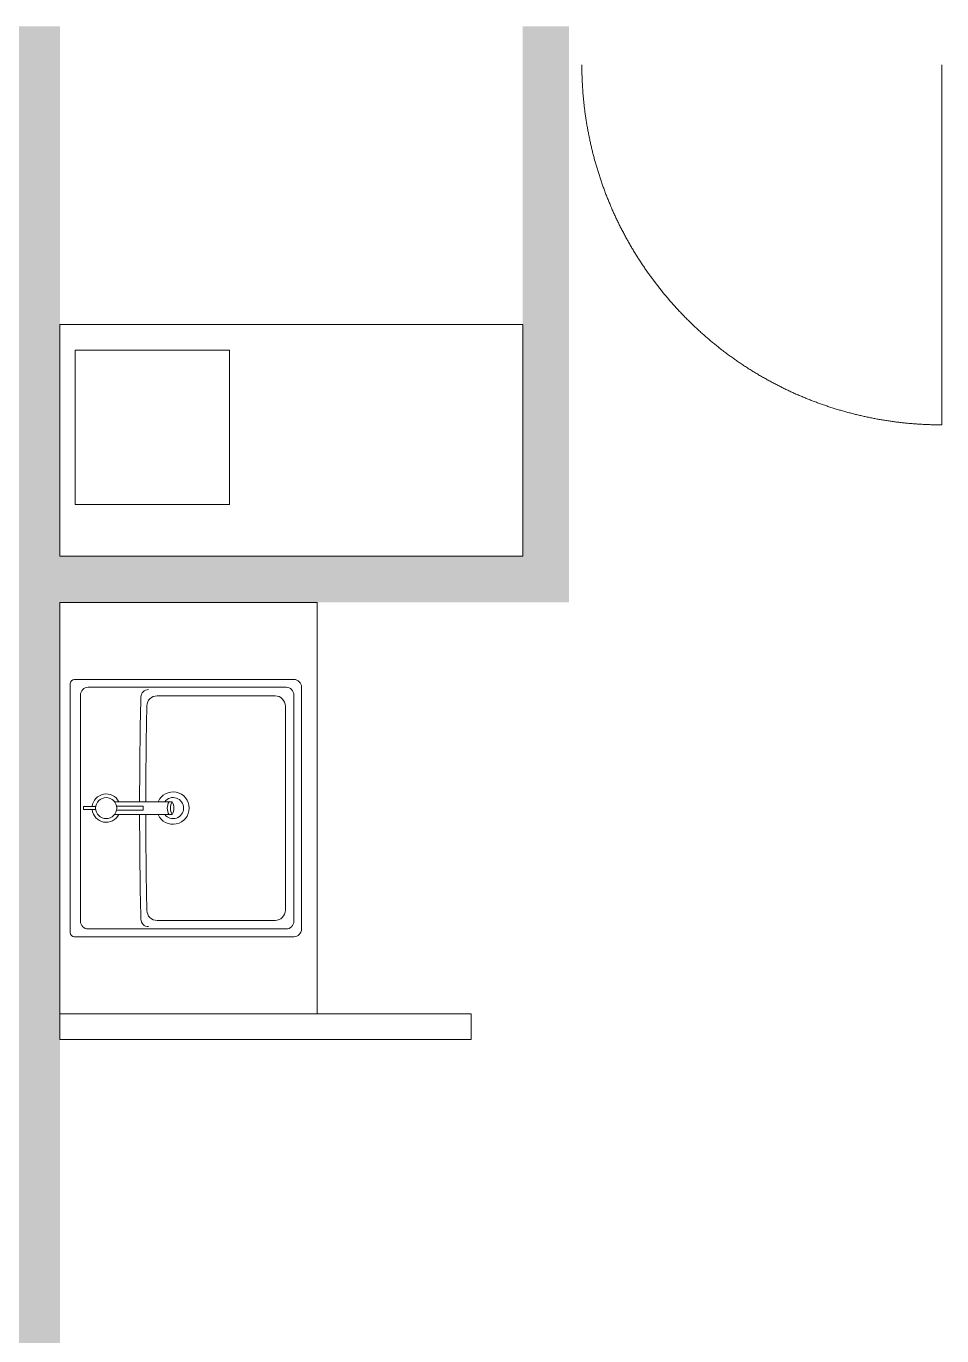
# Model space of a CAD drawing. Header units: millimetres. Extents: x -376000 to 292178, y -193032 to 188048.
# Drawn here: x -233958 to -232178, y -105727 to -103181 of the extents above; entities that cross this region are included whole.
import ezdxf

# ---------------------------------------------------------------- set-up
doc = ezdxf.new("R2010")
doc.units = ezdxf.units.MM
for name, color, linetype, lineweight in [('02_既存平面-内部建具・サッシ', 7, 'Continuous', 18), ('_区分表-C_A：塗（壁）-2 (2D)', 7, 'Continuous', 5), ('_区分表-リアルゲイト：塗（壁） (2D)', 7, 'Continuous', 5)]:
    doc.layers.add(name, color=color, linetype=linetype, lineweight=lineweight)
for name, color, linetype, lineweight, true_color in [('03_0.15', 7, 'Continuous', 15, 0x990099), ('04_0.10', 7, 'Continuous', 9, 0x0099ff), ('08_ハッチ・色', 7, 'Continuous', 5, 0x888888)]:
    doc.layers.add(name, color=color, linetype=linetype, lineweight=lineweight, true_color=true_color)

# ---------------------------------------------------------------- blocks, each defined once
blk = doc.blocks.new('グループ-301')
at = {"layer": '03_0.15'}
blk.add_line((-232177.8, -103955.9), (-232177.8, -103255.9), dxfattribs=at)
blk.add_open_spline([(-232177.8, -103955.9), (-232212.1, -103955.9), (-232246.4, -103952.6), (-232280.6, -103949.2), (-232314.3, -103942.5), (-232348, -103935.8), (-232381, -103925.8), (-232413.9, -103915.8), (-232445.6, -103902.7), (-232477.4, -103889.5), (-232507.7, -103873.3), (-232538.1, -103857.1), (-232566.7, -103838), (-232595.2, -103818.9), (-232621.8, -103797.1), (-232648.4, -103775.2), (-232672.7, -103750.9), (-232697, -103726.6), (-232718.9, -103700), (-232740.7, -103673.4), (-232759.8, -103644.8), (-232778.9, -103616.3), (-232795.1, -103585.9), (-232811.3, -103555.6), (-232824.5, -103523.8), (-232837.6, -103492.1), (-232847.6, -103459.1), (-232857.6, -103426.2), (-232864.3, -103392.5), (-232871, -103358.8), (-232874.4, -103324.6), (-232877.8, -103290.3), (-232877.8, -103255.9)], degree=2, knots=[0, 0, 0, 0.0625, 0.0625, 0.125, 0.125, 0.1875, 0.1875, 0.25, 0.25, 0.3125, 0.3125, 0.375, 0.375, 0.4375, 0.4375, 0.5, 0.5, 0.5625, 0.5625, 0.625, 0.625, 0.6875, 0.6875, 0.75, 0.75, 0.8125, 0.8125, 0.875, 0.875, 0.9375, 0.9375, 1, 1, 1], dxfattribs=at)
blk = doc.blocks.new('区分表-リアルゲイト：塗（壁） (2D)')
at = {"layer": '02_既存平面-内部建具・サッシ', "color": 7, "transparency": 33554559}
blk.add_blockref('グループ-301', (0, 0), dxfattribs=at)
blk = doc.blocks.new('グループ-313')
at = {"layer": '03_0.15'}
blk.add_line((-232177.8, -103955.9), (-232177.8, -103255.9), dxfattribs=at)
blk.add_open_spline([(-232177.8, -103955.9), (-232212.1, -103955.9), (-232246.4, -103952.6), (-232280.6, -103949.2), (-232314.3, -103942.5), (-232348, -103935.8), (-232381, -103925.8), (-232413.9, -103915.8), (-232445.6, -103902.7), (-232477.4, -103889.5), (-232507.7, -103873.3), (-232538.1, -103857.1), (-232566.7, -103838), (-232595.2, -103818.9), (-232621.8, -103797.1), (-232648.4, -103775.2), (-232672.7, -103750.9), (-232697, -103726.6), (-232718.9, -103700), (-232740.7, -103673.4), (-232759.8, -103644.8), (-232778.9, -103616.3), (-232795.1, -103585.9), (-232811.3, -103555.6), (-232824.5, -103523.8), (-232837.6, -103492.1), (-232847.6, -103459.1), (-232857.6, -103426.2), (-232864.3, -103392.5), (-232871, -103358.8), (-232874.4, -103324.6), (-232877.8, -103290.3), (-232877.8, -103255.9)], degree=2, knots=[0, 0, 0, 0.0625, 0.0625, 0.125, 0.125, 0.1875, 0.1875, 0.25, 0.25, 0.3125, 0.3125, 0.375, 0.375, 0.4375, 0.4375, 0.5, 0.5, 0.5625, 0.5625, 0.625, 0.625, 0.6875, 0.6875, 0.75, 0.75, 0.8125, 0.8125, 0.875, 0.875, 0.9375, 0.9375, 1, 1, 1], dxfattribs=at)
blk = doc.blocks.new('グループ-351')
at = {"layer": '03_0.15'}
for p, q in [((-233437.8, -104450.9), (-233864.8, -104450.9)), ((-233437.8, -104450.9), (-233864.8, -104450.9)), ((-233872.8, -104458.9), (-233872.8, -104942.9)), ((-233720.3, -104466.1), (-233837.8, -104466.1)), ((-233452.9, -104466.1), (-233720.3, -104466.1)), ((-233422.8, -104465.9), (-233422.8, -104935.9)), ((-233852.8, -104700.9), (-233852.8, -104481.1)), ((-233474.4, -104482.6), (-233703.8, -104482.6)), ((-233454.4, -104502.6), (-233454.4, -104899.3)), ((-233437.9, -104481.1), (-233437.9, -104920.8)), ((-233852.8, -104700.9), (-233852.8, -104920.8)), ((-233846.9, -104697.9), (-233823, -104697.9)), ((-233846.9, -104697.9), (-233846.9, -104703.9)), ((-233823, -104703.9), (-233846.9, -104703.9)), ((-233786.5, -104688.4), (-233674.6, -104688.4)), ((-233782.6, -104696.9), (-233731, -104696.9)), ((-233731, -104704.9), (-233782.6, -104704.9)), ((-233674.6, -104713.4), (-233786.5, -104713.4)), ((-233474.4, -104919.3), (-233703.8, -104919.3)), ((-233437.8, -104950.9), (-233864.8, -104950.9)), ((-233720.3, -104935.8), (-233837.8, -104935.8)), ((-233452.9, -104935.8), (-233720.3, -104935.8))]:
    blk.add_line(p, q, dxfattribs=at)
for centre, radius, start, end in [((-233864.8, -104458.9), 8, 90, 180), ((-233437.8, -104465.9), 15, 0, 90), ((-233837.8, -104481.1), 15, 90, 180), ((-233720.4, -104485.6), 15, 89.6473, 178.7642), ((-233452.9, -104481.1), 15, 0, 90), ((-223737.8, -104700.9), 10000, 178.76423, 179.92838), ((-223737.8, -104700.9), 9988, 178.85985, 179.92829), ((-233703.8, -104502.6), 20, 90, 178.8599), ((-233474.4, -104502.6), 20, 0, 90), ((-233802.8, -104700.9), 27.5, 27.0357, 173.7371), ((-233802.8, -104700.9), 20.5, 90, 270), ((-233802.8, -104700.9), 20.5, 270, 90), ((-233672.8, -104700.9), 31.5, 0, 156.6201), ((-233672.8, -104700.9), 20.5, 0, 142.4281), ((-233802.8, -104700.9), 27.5, 186.2629, 332.9643), ((-233770.8, -104700.9), 40, 354.2608, 5.7392), ((-233672.8, -104700.9), 31.5, 203.3799, 0), ((-233672.8, -104700.9), 20.5, 217.5719, 0), ((-233659.1, -104700.9), 24.8, 149.7107, 210.2893), ((-233653.2, -104700.9), 24.8, 149.7107, 210.2893), ((-233696, -104700.9), 24.8, 329.7107, 30.2893), ((-223737.8, -104700.9), 10000, 180.07162, 181.23577), ((-223737.8, -104700.9), 9988, 180.07171, 181.14015), ((-233703.8, -104899.3), 20, 181.1401, 270), ((-233474.4, -104899.3), 20, 270, 0), ((-233837.8, -104920.8), 15, 180, 270), ((-233720.4, -104916.3), 15, 181.2358, 270.3527), ((-233452.9, -104920.8), 15, 270, 0), ((-233864.8, -104942.9), 8, 180, 270), ((-233437.8, -104935.9), 15, 270, 0)]:
    blk.add_arc(centre, radius, start, end, dxfattribs=at)
blk = doc.blocks.new('グループ-352')
at = {"layer": '03_0.15', "flags": 128}
for points in [[(-233892.8, -105100.9), (-233892.8, -104300.9), (-233392.8, -104300.9), (-233392.8, -105100.9)], [(-233092.8, -105100.9), (-233092.8, -105150.9), (-233892.8, -105150.9), (-233892.8, -105100.9)]]:
    blk.add_lwpolyline(points, close=True, dxfattribs=at)
at = {"layer": '03_0.15'}
blk.add_blockref('グループ-351', (0, 0), dxfattribs=at)
blk = doc.blocks.new('グループ-353')
at = {"layer": '03_0.15', "flags": 128}
for points in [[(-233892.8, -104210.9), (-232992.8, -104210.9), (-232992.8, -103760.9), (-233892.8, -103760.9)], [(-233862.8, -104110.9), (-233562.8, -104110.9), (-233562.8, -103810.9), (-233862.8, -103810.9)]]:
    blk.add_lwpolyline(points, close=True, dxfattribs=at)
blk = doc.blocks.new('グループ-354')
at = {"layer": '04_0.10', "color": 7}
blk.add_blockref('グループ-353', (0, 0), dxfattribs=at)
blk = doc.blocks.new('グループ-364')
at = {"layer": '03_0.15'}
blk.add_line((-232177.8, -103955.9), (-232177.8, -103255.9), dxfattribs=at)
blk.add_open_spline([(-232177.8, -103955.9), (-232212.1, -103955.9), (-232246.4, -103952.6), (-232280.6, -103949.2), (-232314.3, -103942.5), (-232348, -103935.8), (-232381, -103925.8), (-232413.9, -103915.8), (-232445.6, -103902.7), (-232477.4, -103889.5), (-232507.7, -103873.3), (-232538.1, -103857.1), (-232566.7, -103838), (-232595.2, -103818.9), (-232621.8, -103797.1), (-232648.4, -103775.2), (-232672.7, -103750.9), (-232697, -103726.6), (-232718.9, -103700), (-232740.7, -103673.4), (-232759.8, -103644.8), (-232778.9, -103616.3), (-232795.1, -103585.9), (-232811.3, -103555.6), (-232824.5, -103523.8), (-232837.6, -103492.1), (-232847.6, -103459.1), (-232857.6, -103426.2), (-232864.3, -103392.5), (-232871, -103358.8), (-232874.4, -103324.6), (-232877.8, -103290.3), (-232877.8, -103255.9)], degree=2, knots=[0, 0, 0, 0.0625, 0.0625, 0.125, 0.125, 0.1875, 0.1875, 0.25, 0.25, 0.3125, 0.3125, 0.375, 0.375, 0.4375, 0.4375, 0.5, 0.5, 0.5625, 0.5625, 0.625, 0.625, 0.6875, 0.6875, 0.75, 0.75, 0.8125, 0.8125, 0.875, 0.875, 0.9375, 0.9375, 1, 1, 1], dxfattribs=at)
blk = doc.blocks.new('グループ-372')
at = {"layer": '03_0.15'}
for p, q in [((-233437.8, -104450.9), (-233864.8, -104450.9)), ((-233437.8, -104450.9), (-233864.8, -104450.9)), ((-233872.8, -104458.9), (-233872.8, -104942.9)), ((-233720.3, -104466.1), (-233837.8, -104466.1)), ((-233452.9, -104466.1), (-233720.3, -104466.1)), ((-233422.8, -104465.9), (-233422.8, -104935.9)), ((-233852.8, -104700.9), (-233852.8, -104481.1)), ((-233474.4, -104482.6), (-233703.8, -104482.6)), ((-233454.4, -104502.6), (-233454.4, -104899.3)), ((-233437.9, -104481.1), (-233437.9, -104920.8)), ((-233852.8, -104700.9), (-233852.8, -104920.8)), ((-233846.9, -104697.9), (-233823, -104697.9)), ((-233846.9, -104697.9), (-233846.9, -104703.9)), ((-233823, -104703.9), (-233846.9, -104703.9)), ((-233786.5, -104688.4), (-233674.6, -104688.4)), ((-233782.6, -104696.9), (-233731, -104696.9)), ((-233731, -104704.9), (-233782.6, -104704.9)), ((-233674.6, -104713.4), (-233786.5, -104713.4)), ((-233474.4, -104919.3), (-233703.8, -104919.3)), ((-233437.8, -104950.9), (-233864.8, -104950.9)), ((-233720.3, -104935.8), (-233837.8, -104935.8)), ((-233452.9, -104935.8), (-233720.3, -104935.8))]:
    blk.add_line(p, q, dxfattribs=at)
for centre, radius, start, end in [((-233864.8, -104458.9), 8, 90, 180), ((-233437.8, -104465.9), 15, 0, 90), ((-233837.8, -104481.1), 15, 90, 180), ((-233720.4, -104485.6), 15, 89.6473, 178.7642), ((-233452.9, -104481.1), 15, 0, 90), ((-223737.8, -104700.9), 10000, 178.76423, 179.92838), ((-223737.8, -104700.9), 9988, 178.85985, 179.92829), ((-233703.8, -104502.6), 20, 90, 178.8599), ((-233474.4, -104502.6), 20, 0, 90), ((-233802.8, -104700.9), 27.5, 27.0357, 173.7371), ((-233802.8, -104700.9), 20.5, 90, 270), ((-233802.8, -104700.9), 20.5, 270, 90), ((-233672.8, -104700.9), 31.5, 0, 156.6201), ((-233672.8, -104700.9), 20.5, 0, 142.4281), ((-233802.8, -104700.9), 27.5, 186.2629, 332.9643), ((-233770.8, -104700.9), 40, 354.2608, 5.7392), ((-233672.8, -104700.9), 31.5, 203.3799, 0), ((-233672.8, -104700.9), 20.5, 217.5719, 0), ((-233659.1, -104700.9), 24.8, 149.7107, 210.2893), ((-233653.2, -104700.9), 24.8, 149.7107, 210.2893), ((-233696, -104700.9), 24.8, 329.7107, 30.2893), ((-223737.8, -104700.9), 10000, 180.07162, 181.23577), ((-223737.8, -104700.9), 9988, 180.07171, 181.14015), ((-233703.8, -104899.3), 20, 181.1401, 270), ((-233474.4, -104899.3), 20, 270, 0), ((-233837.8, -104920.8), 15, 180, 270), ((-233720.4, -104916.3), 15, 181.2358, 270.3527), ((-233452.9, -104920.8), 15, 270, 0), ((-233864.8, -104942.9), 8, 180, 270), ((-233437.8, -104935.9), 15, 270, 0)]:
    blk.add_arc(centre, radius, start, end, dxfattribs=at)
blk = doc.blocks.new('グループ-373')
at = {"layer": '03_0.15', "flags": 128}
for points in [[(-233892.8, -105100.9), (-233892.8, -104300.9), (-233392.8, -104300.9), (-233392.8, -105100.9)], [(-233092.8, -105100.9), (-233092.8, -105150.9), (-233892.8, -105150.9), (-233892.8, -105100.9)]]:
    blk.add_lwpolyline(points, close=True, dxfattribs=at)
at = {"layer": '03_0.15'}
blk.add_blockref('グループ-372', (0, 0), dxfattribs=at)
blk = doc.blocks.new('区分表-C_A：塗（壁）-2 (2D)')
at = {"layer": '08_ハッチ・色', "color": 141}
for points in [[(-233892.8, -103180.9), (-233982.8, -103180.9), (-233892.8, -108260.9), (-233982.8, -108260.9)], [(-233892.8, -103180.9), (-233982.8, -103180.9), (-233892.8, -108260.9), (-233982.8, -108260.9)], [(-233892.8, -103180.9), (-233982.8, -103180.9), (-233892.8, -108260.9), (-233982.8, -108260.9)], [(-233892.8, -103180.9), (-233982.8, -103180.9), (-233892.8, -108260.9), (-233982.8, -108260.9)], [(-232902.8, -103180.9), (-232992.8, -103180.9), (-232902.8, -104300.9), (-232992.8, -104300.9)], [(-232902.8, -103180.9), (-232992.8, -103180.9), (-232902.8, -104300.9), (-232992.8, -104300.9)], [(-232902.8, -103180.9), (-232992.8, -103180.9), (-232902.8, -104300.9), (-232992.8, -104300.9)], [(-232902.8, -103180.9), (-232992.8, -103180.9), (-232902.8, -104300.9), (-232992.8, -104300.9)], [(-233892.8, -104210.9), (-233892.8, -104300.9), (-232992.8, -104210.9), (-232992.8, -104300.9)], [(-233892.8, -104210.9), (-233892.8, -104300.9), (-232992.8, -104210.9), (-232992.8, -104300.9)], [(-233892.8, -104210.9), (-233892.8, -104300.9), (-232992.8, -104210.9), (-232992.8, -104300.9)], [(-233892.8, -104210.9), (-233892.8, -104300.9), (-232992.8, -104210.9), (-232992.8, -104300.9)]]:
    blk.add_solid(points, dxfattribs=at)
at = {"layer": '02_既存平面-内部建具・サッシ', "color": 7, "transparency": 33554559}
for name in ['グループ-313', 'グループ-364']:
    blk.add_blockref(name, (0, 0), dxfattribs=at)
at = {"layer": '04_0.10', "color": 7}
for name in ['グループ-354', 'グループ-352', 'グループ-373']:
    blk.add_blockref(name, (0, 0), dxfattribs=at)

msp = doc.modelspace()

# ---------------------------------------------------------------- block references
at = {"layer": '_区分表-C_A：塗（壁）-2 (2D)'}
msp.add_blockref('区分表-C_A：塗（壁）-2 (2D)', (0, 0), dxfattribs=at)
at = {"layer": '_区分表-リアルゲイト：塗（壁） (2D)'}
msp.add_blockref('区分表-リアルゲイト：塗（壁） (2D)', (0, 0), dxfattribs=at)

doc.saveas('drawing.dxf')
